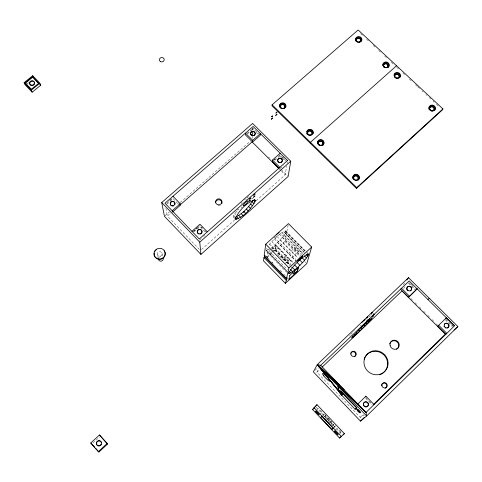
<?xml version="1.0" encoding="UTF-8"?>
<svg xmlns="http://www.w3.org/2000/svg" width="482" height="482" viewBox="0 0 482 482"><rect width="100%" height="100%" fill="white"/><g stroke="black" fill="none" stroke-linecap="round" stroke-linejoin="round"><path stroke-width="0.36" stroke-dasharray="2.41 1.81" d="M252.194 129.983L252.285 128.531M252.357 138.232L252.448 136.755M252.875 130.128L252.972 128.652M274.903 160.241L279.885 155.825L280.066 154.541M267.896 258.051L266.847 256.984L267.48 252.622L270.137 250.212M256.147 200.777L285.217 174.846L286.615 166.26M287.079 163.392L287.314 161.964M272.601 251.749L275.216 249.369L275.975 244.898L293.646 262.901M272.294 249.417L272.541 248.025L289.688 265.528M271.926 251.508L275.324 248.417L275.981 244.904L270.667 249.73M267.335 257.376L284.904 241.386L288.152 225.028M233.957 217.442L233.529 216.798L233.782 215.526L236.246 211.478L238.289 208.971L239.217 209.917M349.938 335.574L349.739 336.038L350.233 335.827M271.258 247.881C276.801 243.308 282.53 238.355 285.868 231.884L285.838 231.077L285.133 230.926C278.072 234.282 272.698 240.476 267.793 246.416M369.766 316.764L370.031 316.234M364.41 415.598L362.85 415.171L360.247 417.418L316.885 372.14L318.97 368.423M248.573 196.433L247.64 197.367M403.356 284.904L404.645 283.103M403.639 288.604L405.772 285.657M326.212 416.05L324.139 413.869L323.012 415.243L334.267 427.112L335.532 425.871L333.978 424.238M324.663 416.55L325.422 415.653L333.833 424.522L333.008 425.353L324.663 416.55L326.025 415.068M350.818 334.466L354.36 330.61M360.247 417.418L363.458 414.273M334.9 430.402L337.388 427.974A2.705 0.38 46.5 0 0 337.382 428.106M339.623 433.36L341.117 431.902M333.008 425.353L333.61 424.775L325.26 415.972M333.128 428.209L335.532 425.871M319.783 414.442L322.271 412.032M322.699 415.261L324.139 413.869M316.096 410.55L318.584 408.152M314.981 370.333L318.241 367.224M316.885 372.14L319.608 369.537M284.868 263.768L288.278 260.642A2.609 0.566 47.5 0 0 286.013 257.442A2.609 0.566 47.5 0 0 285.266 258.075A2.609 0.566 47.5 0 0 288.278 260.642M288.338 260.605L298.298 251.483M92.936 443.006L99.431 437.047M282.325 259.027L284.76 256.798M284.748 256.876L294.701 247.772M266.847 256.984L272.077 252.225M201.494 249.531L234.927 219.708M199.409 240.277L201.542 238.379M203.669 236.487L204.736 235.541M280.181 168.459L283.458 165.543M193.469 231.209L195.077 229.787M195.614 229.312L197.216 227.89M197.753 227.414L198.825 226.468M273.951 159.958L275.065 158.97M193.155 231.709L200.072 225.588M273.939 160.193L276.12 158.259M278.307 156.325L279.946 154.873L285.712 160.584M194.119 231.782L199.994 226.582L205.38 232.167M165.013 215.809L169.537 211.851M178.027 204.428L179.72 202.946M180.286 202.452L250.429 141.106M199.349 249.453L167.375 216.075L170.767 213.11M169.718 200.367L172.393 198.03M166.82 203.302L172.67 198.204M246.995 133.418L251.363 129.616M251.905 129.14L253.002 128.188L258.671 133.809M166.712 204.296L173.116 198.717L178.334 204.127M247.399 133.948L252.936 129.122L253.984 130.158M27.149 83.868L28.866 82.482M368.513 317.192L369.61 316.379M270.113 248.742L266.841 250.507L266.07 250.423L265.974 249.676L287.64 271.848M251.026 198.349L252.098 197.927L253.02 198.861M277.349 254.532L279.036 255.966M279.602 256.442L289.718 265.034M360.614 33.632L363.35 36.18M366.633 39.241L368.82 41.277M373.201 45.356L375.388 47.399M378.671 50.459L381.407 53.008M384.69 56.069L386.877 58.105M391.257 62.184L393.993 64.733M396.734 67.287L399.488 69.854M402.789 72.933L404.988 74.981M409.393 79.09L412.146 81.651M415.448 84.73L417.105 86.272M417.653 86.784L419.852 88.833M422.057 90.887L423.16 91.911M425.913 94.478L427.01 95.502M429.215 97.557L430.866 99.093M433.071 101.148L434.168 102.172M436.373 104.226L438.024 105.763M282.735 157.186L284.338 158.771M410.586 283.802L412.706 285.904M451.7 324.519L453.213 326.019M408.893 282.597L415.755 289.393M445.886 319.241L452.459 325.748M256.075 132.237L257.647 133.791M279.885 155.825L281.482 157.409M282.012 157.933L285.205 161.096M408.344 283.103L410.995 285.724M411.526 286.254L415.231 289.923M445.374 319.789L447.886 322.277M448.387 322.777L452.405 326.754M410.851 298.539L412.441 300.117M415.092 302.756L416.677 304.335M419.328 306.974L420.919 308.552M423.57 311.191L425.16 312.77M427.805 315.409L429.396 316.987M432.047 319.626L433.637 321.205M436.288 323.844L437.349 324.898M268.522 156.987L269.583 158.042M281.241 169.64L287.603 175.966M279.343 169.001L280.946 170.598M281.482 171.128L285.217 174.846M372.797 312.969L374.303 314.493M281.904 232.607L302.792 253.665M279.596 234.336L300.515 255.454M371.417 314.318L372.923 315.843M370.55 315.62L372.05 317.132M285.838 231.077L308.607 254.104M285.133 230.926L305.377 251.405M285.868 231.884L304.865 251.098M304.094 251.99L283.79 231.444L302.919 253.508M285.23 233.288L304.154 252.448M247.332 197.469L248.266 198.415M366.892 318.632L368.399 320.156M283.964 235.192L302.31 253.779M366.037 319.928L367.531 321.44M279.433 232.559L301.551 254.978M277.03 236.517L297.96 257.671M274.385 238.994L296.876 261.762M282.169 237.451L300.461 256.014M284.904 241.386L300.009 256.713M304.696 261.473L305.739 262.527M279.958 239.934L297.695 257.954M274.409 237.53L295.954 259.437M360.44 325.067L361.94 326.591M271.842 241.59L292.743 262.78M269.595 244.127L290.447 265.299M277.481 242.464L295.719 261.015M241.169 206.844L242.091 207.79M274.903 244.88L292.616 262.919M275.324 248.417L291.086 264.491M275.216 249.369L290.369 264.829M272.396 247.019L290.11 265.094M290.212 266.058L291.767 267.649M236.246 211.478L237.168 212.417M234.71 213.713L235.632 214.653M266.558 248.314L287.567 269.721M233.782 215.526L235.162 216.936M266.841 250.507L287.29 271.432M233.529 216.798L234.445 217.731M266.07 250.423L287.115 271.956M267.48 252.622L286.663 272.264M265.449 255.472L267.004 257.063M267.522 257.599L269.601 259.726M272.191 262.383L273.228 263.443M281.524 271.944L279.97 270.354L281.482 271.981M283.597 274.071L285.675 276.198M271.553 261.804L272.595 262.871M201.536 227.106L202.512 228.119M201.374 227.046L202.356 228.064M204.814 230.607L206.29 232.137M365.748 397.403L368.766 400.536M369.272 401.06L371.285 403.151M365.742 398.415L371.767 404.663M328.278 418.231L331.905 422.051M316.078 407.224L342.069 434.631M157.295 254.52L157.506 255.092A2.434 2.338 -14.3 0 0 161.976 254.677L162.091 254.074A2.434 2.338 -14.3 0 0 159.482 251.664A2.434 2.338 -14.3 0 0 157.295 254.52L158.168 258.015M162.042 253.466L162.856 256.972M165.898 208.236L167.375 216.075M321.56 411.676A2.681 0.374 46.7 0 1 319.307 409.381A2.681 0.374 46.7 0 1 318.704 408.134M321.548 410.803A2.681 0.374 46.7 0 1 321.892 411.254M340.979 431.896A2.705 0.38 46.5 0 1 339.22 430.444A2.705 0.38 46.5 0 1 337.502 428.365M340.009 430.197A2.705 0.38 46.5 0 1 340.431 430.697M220.232 205.41A3.145 2.988 -1.3 0 1 217.834 205.627M245.645 199.09A3.501 0.759 -44.6 0 1 246.29 199.524M241.283 203.735A3.501 0.759 -44.6 0 1 242.036 202.326M244.507 199.843A3.501 0.759 -44.6 0 1 245.121 199.397M158.855 257.671A2.386 2.296 -14.6 0 1 162.157 256.942M277.379 235.439A3.537 0.603 -44.5 0 1 275.469 237.078M274.975 237.391A3.537 0.603 -44.5 0 1 274.613 237.542M295.05 248.742A2.597 0.596 47.4 0 0 298.171 251.58A2.597 0.596 47.4 0 0 296.273 248.561A2.597 0.596 47.4 0 0 295.05 248.742"/><path stroke-width="0.72" d="M243.308 211.839L243.29 212.249L244.404 211.255M338.262 389.932L339.798 392.149L341.877 393.698L340.346 391.474L338.262 389.932L338.069 386.203L365.989 412.459L366.651 415.996L360.482 421.141L313.354 371.881L317.289 364.561L408.501 277.68L457.9 326.561L366.651 415.996L317.289 364.561L320.705 365.326L365.989 412.459L454.502 325.808L446.38 317.765L437.722 326.206L445.808 334.243L446.808 333.339L438.686 325.26L437.722 326.206M252.496 136.02L252.779 131.604M252.58 142.027L252.695 140.34L260.364 133.622L260.22 135.34L252.58 142.027L245.362 134.846L245.44 133.128L252.695 140.34M308.558 254.839L308.607 254.104L307.974 254.026C300.202 258.551 293.484 265.329 288.67 272.902L288.694 273.571L289.387 273.577C297.002 268.926 303.702 262.322 308.558 254.839L307.498 253.767M356.71 409.158C365.314 415.418 355.885 412.7 356.849 407.639L343.208 393.42L338.985 390.239M272.107 104.829L272.005 105.793L356.463 188.414L442.428 109.872L442.916 108.914L358.162 29.974L272.107 104.829L356.758 187.618L356.463 188.414M280.175 153.234L272.499 160.03L272.3 161.645L279.114 168.423M285.356 283.338L306.781 263.588L311.685 247.049L288.435 223.606L265.733 244.181L264.196 255.605L286.495 278.469L287.23 277.795L285.356 283.338L263.491 260.876L263.955 257.527L264.666 256.882L264.841 255.587M290.754 161.211L288.134 176.49L200.916 254.406L164.446 216.304L161.723 202.548L252.604 123.464L290.754 161.211L199.765 242.169L200.916 254.406M221.768 203.639L221.907 202.874A3.145 2.988 -1.3 0 0 218.882 199.777A3.145 2.988 -1.3 0 0 215.617 202.657M310.257 143.208L310.45 142.317L396.559 65.739M286.495 278.469L288.965 267.914L311.685 247.049M254.99 201.844L255.315 200.536L254.96 199.831C246.459 202.506 238.909 210.544 235.361 218.671L235.782 219.304C244.097 216.804 250.465 209.037 254.99 201.844L253.164 199.994C249.073 207.121 242.874 213.375 235.584 217.195M292.417 272.438L293.99 274.047L294.888 270.83M298.328 267.667L297.388 270.92L293.99 274.047M312.607 409.543L316.963 404.699L344.413 433.619L339.611 438.066L312.607 409.543L316.963 404.699M406.79 280.09L408.501 277.68M366.453 318.024L367.7 316.873M408.622 297.255L417.135 288.82L408.622 297.255L400.711 289.381L401.494 288.284L409.447 296.189M364.85 319.885L365.121 319.488L361.687 322.579M370.791 319.903L372.002 318.222C364.567 323.946 357.626 330.76 351.697 338.039L357.186 333.532L369.254 321.602L370.791 319.903L369.815 318.915M320.644 417.539L321.741 416.189L333.128 428.209L331.899 429.426L320.644 417.539L322.066 416.159M371.086 313.589L371.387 313.276M367.471 317.126L366.627 317.939M371.815 312.999L372.291 312.463L371.568 313.101M365.272 396.8L365.916 396.168L374.038 404.579M445.386 318.741L446.38 317.765M373.092 404.85L445.326 334.147L401.934 290.965L322.331 366.941M339.611 438.066L341.093 436.62M360.482 421.141L364.235 417.46M357.349 410.363L358.271 409.465M357.752 410.851L358.674 409.953M358.216 411.357L359.138 410.453M358.698 411.839L359.62 410.935M359.596 412.616L360.524 411.712M357.795 404.091L365.916 396.168M331.899 429.426L333.321 428.034M355.156 409.266L356.529 407.923L343.076 393.896L341.702 395.228L355.156 409.266L356.849 407.639M339.34 391.655L340.268 390.763M339.798 392.149L340.726 391.257M340.274 392.625L341.202 391.733M340.738 393.047L341.66 392.155M341.154 393.384L342.081 392.493M320.705 365.326L409.188 280.946L427.962 299.539L429.299 298.25M339.75 390.131L338.828 391.023L341.702 395.228L343.208 393.42L339.4 390.577M98.31 451.646L107.07 443.579L107.637 443.994L98.918 452.026L98.31 451.646L90.737 443L99.491 434.975L107.637 443.994M356.758 187.618L442.916 108.914M454.026 330.013L457.9 326.561M191.938 231.318L199.952 224.226L207.308 231.842M172.966 196.264L180.196 203.759L172.188 210.767L172.429 212.182M179.804 205.199L252.116 141.913L278.813 168.471M172.96 211.719L180.407 205.205L180.196 203.759M343.033 434.782L344.413 433.619M32.149 92.201L31.258 90.188L39.855 83.199L32.698 75.728L24.1 82.681L25.022 84.724L32.149 92.201L40.705 85.242L39.855 83.199M25.088 82.753L32.559 76.704L38.789 83.205L31.306 89.278L25.088 82.753L26.841 84.826M25.287 83.193L32.752 77.15L32.559 76.704M90.737 443L94.677 447.188M339.226 390.432L338.641 390.01L338.069 386.203M339.473 384.847L317.289 364.561L341.702 395.228L338.713 390.878L317.289 364.561L344.202 389.775M427.962 299.539L454.496 325.814M272.499 160.03L279.867 167.356M254.4 199.608L255.315 200.536M306.257 254.58L307.835 256.177M252.2 201.825L254.02 203.669M304.407 255.9L306.504 258.027M368.278 320.62L369.254 321.602M250.658 204.043L252.472 205.88M302.027 257.605L304.642 260.256M366.254 322.753L367.224 323.741M248.64 206.501L250.447 208.338M299.78 260.069L302.389 262.72M363.874 325.181L364.838 326.163M246.278 209.031L248.085 210.869M297.28 262.606L299.888 265.257M361.295 327.73L362.259 328.712M243.735 211.471L245.543 213.315M294.695 265.046L297.304 267.697M358.204 329.748L359.65 331.224M241.181 213.665L242.988 215.508M292.194 267.221L294.803 269.878M356.222 332.544L357.186 333.532M238.771 215.46L240.584 217.31M265.733 244.181L288.965 267.914M290.465 269.534L292.556 271.661M354.059 334.496L355.029 335.484M236.674 216.743L238.488 218.599M289.14 271.324L290.706 272.926M352.354 335.954L353.324 336.948M235.487 217.882L236.849 219.28M288.338 272.505L289.387 273.577M234.873 218.376L235.782 219.304M264.666 256.882L286.808 279.584M263.955 257.527L286.097 280.241M357.867 404.012L365.989 412.459L317.289 364.561L338.713 390.878M161.723 202.548L199.765 242.169M39.687 84.181L40.705 85.242M32.752 77.15L38.97 83.645M28.39 86.453L30.981 89.17M24.1 82.681L31.258 90.188M313.957 407.597L341.407 436.565M99.491 434.975L107.07 443.579M95.617 448.26L98.918 452.026M32.698 75.728L33.282 77.108M353.824 179.171A2.344 2.187 16.3 0 1 354.674 176.201A2.344 2.187 16.3 0 1 357.861 177.111A2.344 2.187 16.3 0 1 357.011 180.087M356.451 180.286A2.344 2.187 16.3 0 1 355.24 180.244M429.799 107.848A2.302 2.085 18.2 0 1 433.149 107.341A2.302 2.085 18.2 0 1 433.457 110.511M432.993 110.83A2.302 2.085 18.2 0 1 431.263 110.981M430.709 110.752A2.302 2.085 18.2 0 1 430.227 110.402M429.854 109.956A2.302 2.085 18.2 0 1 429.613 109.438M394.734 76.825A2.271 2.055 14.3 0 1 396.294 74.349A2.271 2.055 14.3 0 1 399.084 75.897A2.271 2.055 14.3 0 1 397.523 78.373M396.349 78.337A2.271 2.055 14.3 0 1 395.8 78.114M395.33 77.765A2.271 2.055 14.3 0 1 394.963 77.325M318.349 142.817A2.314 2.151 10.8 0 1 321.994 141.792A2.314 2.151 10.8 0 1 321.711 145.353M318.927 144.919A2.314 2.151 10.8 0 1 318.337 143.931M352.794 178.533A3.284 3.067 16.2 0 1 356.794 174.9A3.284 3.067 16.2 0 1 358.265 180.099M317.548 143.895A3.241 3.013 10.8 0 1 321.416 140.214A3.241 3.013 10.8 0 1 322.988 145.269M393.981 75.138A3.187 2.874 14.3 0 1 398.222 73.354A3.187 2.874 14.3 0 1 399.813 77.524M428.902 109.281A3.229 2.922 18.2 0 1 432.318 105.709A3.229 2.922 18.2 0 1 434.782 110.185M101.413 444.127A2.591 2.488 -58.1 0 1 97.448 445.428A2.591 2.488 -58.1 0 1 97.738 441.235A2.591 2.488 -58.1 0 1 101.503 442.801M406.826 289.314A2.44 2.302 31.9 0 1 408.278 286.561A2.44 2.302 31.9 0 1 411.297 287.875A2.44 2.302 31.9 0 1 410.375 290.857M407.971 290.773A2.44 2.302 31.9 0 1 407.079 289.887M444.241 324.47A2.488 2.332 38.1 0 1 448.266 324.35A2.488 2.332 38.1 0 1 447.073 328.073M445.814 328.025A2.488 2.332 38.1 0 1 445.223 327.766M444.308 326.862A2.488 2.332 38.1 0 1 444.049 326.278M277.722 161.115A2.314 2.169 6.8 0 1 280.614 158.554A2.314 2.169 6.8 0 1 281.572 162.217M281.084 162.548A2.314 2.169 6.8 0 1 280.524 162.747M279.325 162.705A2.314 2.169 6.8 0 1 278.771 162.47M278.301 162.109A2.314 2.169 6.8 0 1 277.945 161.645M252.225 135.791A2.296 2.133 3.1 0 1 250.923 132.616A2.296 2.133 3.1 0 1 254.544 132.291A2.296 2.133 3.1 0 1 253.966 135.635M170.538 204.862A2.344 2.223 -8.5 0 1 172.442 201.597A2.344 2.223 -8.5 0 1 174.858 204.464M173.695 205.784A2.344 2.223 -8.5 0 1 170.887 205.332M307.588 133.677A2.302 2.139 9.3 0 1 310.438 131.152A2.302 2.139 9.3 0 1 311.426 134.761M310.944 135.087A2.302 2.139 9.3 0 1 310.384 135.285M309.197 135.243A2.302 2.139 9.3 0 1 308.643 135.014M308.173 134.653A2.302 2.139 9.3 0 1 307.811 134.201M280.958 108.131A2.283 2.103 5.8 0 1 281.331 104.931A2.283 2.103 5.8 0 1 284.687 105.877A2.283 2.103 5.8 0 1 283.151 108.751M281.97 108.715A2.283 2.103 5.8 0 1 281.422 108.486M384.1 67.311A2.265 2.042 13.2 0 1 384.214 64.293A2.265 2.042 13.2 0 1 387.51 64.799A2.265 2.042 13.2 0 1 386.829 67.727M357.385 42.169A2.241 2.012 10.4 0 1 356.782 39.102A2.241 2.012 10.4 0 1 360.205 39.217A2.241 2.012 10.4 0 1 359.62 42.241M383.088 63.986A3.169 2.862 13.1 0 1 387.733 63.299A3.169 2.862 13.1 0 1 388.088 67.619M382.678 65.407A3.169 2.862 13.1 0 1 382.78 64.666M355.722 41.078A3.139 2.82 10.4 0 1 358.56 37.241A3.139 2.82 10.4 0 1 361.506 41.217M279.542 107.01A3.199 2.946 5.8 0 1 282.711 103.401A3.199 2.946 5.8 0 1 285.718 107.215M307.022 134.177A3.229 2.994 9.3 0 1 306.739 133.436M306.817 131.887A3.229 2.994 9.3 0 1 310.866 130.032A3.229 2.994 9.3 0 1 312.957 133.845M197.903 233.415A2.362 2.265 -5.3 0 1 198.379 229.968A2.362 2.265 -5.3 0 1 201.831 230.986A2.362 2.265 -5.3 0 1 200.163 234.077M198.939 234.041A2.362 2.265 -5.3 0 1 198.379 233.794M389.649 343.931A4.718 4.495 39.6 0 1 396.903 341.738A4.718 4.495 39.6 0 1 396.499 349.323M350.709 353.33A2.687 2.597 40.2 0 1 354.752 352.33A2.687 2.597 40.2 0 1 354.824 356.505M381.973 384.034A2.735 2.621 46.8 0 1 386.215 384.184A2.735 2.621 46.8 0 1 385.154 388.257M381.455 385.299A2.735 2.621 46.8 0 1 381.63 384.63M364.103 359.211A12.267 11.761 42.5 0 1 383.991 355.035A12.267 11.761 42.5 0 1 379.479 374.773M327.844 377.533A5.266 0.88 46.6 0 1 325.181 374.586M164.296 250.845A5.627 5.404 -14.3 0 1 160.819 259.274A5.627 5.404 -14.3 0 1 154.156 253.086M154.614 251.737A5.627 5.404 -14.3 0 1 156.505 249.58M163.187 258.376A2.386 2.296 -14.6 0 1 163.235 258.973L163.121 259.569A2.386 2.296 -14.6 0 1 158.729 259.973L158.524 259.406A2.386 2.296 -14.6 0 1 158.476 258.81M276.463 234.644A3.537 0.603 -44.5 0 1 278.873 232.692M249.055 201.223L250.393 200.024L249.055 201.223M271.36 119.193L272.607 118.012L271.36 119.193M253.556 197.198L254.894 196.011L253.556 197.198M275.68 115.397L276.957 114.282L275.68 115.397M221.895 201.946L221.756 202.717A3.157 3 -1.3 0 1 215.948 203.241L215.665 202.512A3.157 3 -1.3 0 1 218.448 198.855A3.157 3 -1.3 0 1 221.895 201.946M289.778 275.445L288.796 279.476L297.165 271.758L298.28 267.618L289.778 275.445M271.637 116.777C272.884 117.03 273.155 114.397 271.637 116.777M249.212 199.211L250.526 198.048L249.212 199.211M275.975 112.987C277.162 113.3 277.53 110.595 275.975 112.987M253.737 195.186L255.044 194.029L253.737 195.186M368.405 320.132L369.778 318.807L368.405 320.132M361.982 326.483L367.121 321.524L361.982 326.483M372.935 315.812L374.303 314.493L372.935 315.812M367.567 321.392L368.911 320.108L367.567 321.392M372.08 317.078L373.417 315.806L372.08 317.078M287.543 160.53L199.289 238.97L164.958 203.241L253.11 126.447L287.543 160.53M372.749 351.065L369.863 352.179A12.303 11.791 42.4 0 0 369.23 372.417A12.303 11.791 42.4 0 0 387.944 365.199A12.303 11.791 42.4 0 0 372.749 351.065M160.265 61.413A2.404 2.187 -5.4 0 0 164.175 60.033A2.404 2.187 -5.4 0 0 160.97 57.665A2.404 2.187 -5.4 0 0 160.265 61.413M315.975 411.803A2.681 0.368 46.7 0 0 319.162 414.93A2.681 0.368 46.7 0 0 317.186 412.188A2.681 0.368 46.7 0 0 315.975 411.803M335.098 432.077A2.711 0.368 46.5 0 0 338.129 434.818A2.711 0.368 46.5 0 0 335.574 431.655A2.711 0.368 46.5 0 0 335.098 432.077M353.933 178.876A2.344 2.187 16.2 0 0 357.975 179.009A2.344 2.187 16.2 0 0 355.945 175.641A2.344 2.187 16.2 0 0 353.933 178.876M430.022 109.607A2.308 2.091 18.2 0 0 433.981 109.739A2.308 2.091 18.2 0 0 431.92 106.51A2.308 2.091 18.2 0 0 430.022 109.607M395.469 77.397A2.277 2.055 14.3 0 0 399.241 76.596A2.277 2.055 14.3 0 0 396.433 73.975A2.277 2.055 14.3 0 0 395.469 77.397M319.006 144.6A2.314 2.151 10.8 0 0 322.874 143.757A2.314 2.151 10.8 0 0 320.072 141.027A2.314 2.151 10.8 0 0 319.006 144.6M353.312 178.774A3.29 3.067 16.2 0 0 358.976 178.961A3.29 3.067 16.2 0 0 356.132 174.243A3.29 3.067 16.2 0 0 353.312 178.774M318.554 144.696A3.247 3.013 10.8 0 0 323.934 143.353A3.247 3.013 10.8 0 0 319.873 139.641A3.247 3.013 10.8 0 0 318.554 144.696M395.077 77.319A3.187 2.88 14.3 0 0 400.361 76.192A3.187 2.88 14.3 0 0 396.427 72.517A3.187 2.88 14.3 0 0 395.077 77.319M429.528 109.402A3.235 2.928 18.2 0 0 435.077 109.583A3.235 2.928 18.2 0 0 432.191 105.058A3.235 2.928 18.2 0 0 429.528 109.402M100.003 445.555A2.591 2.488 -58 0 0 100.316 441.114A2.591 2.488 -58 0 0 96.388 443.205A2.591 2.488 -58 0 0 100.003 445.555M407.001 289.079A2.44 2.308 31.9 0 0 411.044 290.266A2.44 2.308 31.9 0 0 409.899 286.308A2.44 2.308 31.9 0 0 407.001 289.079M363.464 404.211A2.543 2.446 50.9 0 0 367.206 406.507A2.543 2.446 50.9 0 0 367.188 402.169A2.543 2.446 50.9 0 0 363.464 404.211M363.332 404.338A2.543 2.446 50.9 0 0 367.061 406.639A2.543 2.446 50.9 0 0 367.043 402.301A2.543 2.446 50.9 0 0 363.332 404.338M444.265 326.073A2.488 2.338 38.1 0 0 448.362 327.29A2.488 2.338 38.1 0 0 447.157 323.247A2.488 2.338 38.1 0 0 444.265 326.073M278.349 161.765A2.314 2.169 6.8 0 0 282.241 160.916A2.314 2.169 6.8 0 0 279.464 158.162A2.314 2.169 6.8 0 0 278.349 161.765M251.236 134.833A2.296 2.139 3.1 0 0 255.105 134.002A2.296 2.139 3.1 0 0 252.369 131.297A2.296 2.139 3.1 0 0 251.236 134.833M171.303 205.392A2.35 2.229 -8.5 0 0 174.918 203.579A2.35 2.229 -8.5 0 0 171.508 201.536A2.35 2.229 -8.5 0 0 171.303 205.392M244.398 205.398A3.501 0.747 -44.6 0 0 248.248 201.06A3.501 0.747 -44.6 0 0 244.446 203.573A3.501 0.747 -44.6 0 0 244.398 205.398M308.239 134.327A2.308 2.139 9.3 0 0 312.101 133.49A2.308 2.139 9.3 0 0 309.317 130.779A2.308 2.139 9.3 0 0 308.239 134.327M281 107.787A2.283 2.109 5.8 0 0 284.838 106.968A2.283 2.109 5.8 0 0 282.097 104.293A2.283 2.109 5.8 0 0 281 107.787M384.232 66.938A2.265 2.042 13.1 0 0 387.992 66.136A2.265 2.042 13.1 0 0 385.202 63.534A2.265 2.042 13.1 0 0 384.232 66.938M357.029 41.44A2.241 2.012 10.4 0 0 360.765 40.651A2.241 2.012 10.4 0 0 358.018 38.09A2.241 2.012 10.4 0 0 357.029 41.44M383.847 66.817A3.175 2.862 13.1 0 0 389.119 65.697A3.175 2.862 13.1 0 0 385.208 62.045A3.175 2.862 13.1 0 0 383.847 66.817M356.319 41.042A3.145 2.826 10.4 0 0 361.693 40.524A3.145 2.826 10.4 0 0 358.331 36.56A3.145 2.826 10.4 0 0 356.319 41.042M280.422 107.751A3.205 2.952 5.8 0 0 285.802 106.6A3.205 2.952 5.8 0 0 281.958 102.859A3.205 2.952 5.8 0 0 280.422 107.751M307.624 134.261A3.235 2.994 9.3 0 0 313.083 133.267A3.235 2.994 9.3 0 0 309.311 129.339A3.235 2.994 9.3 0 0 307.624 134.261M31.137 85.067A2.452 2.205 -15.8 0 0 34.373 82.44A2.452 2.205 -15.8 0 0 30.42 81.313A2.452 2.205 -15.8 0 0 31.137 85.067M31.33 85.507A2.446 2.205 -15.8 0 0 34.565 82.886A2.446 2.205 -15.8 0 0 30.613 81.759A2.446 2.205 -15.8 0 0 31.33 85.507M198.355 233.505A2.368 2.265 -5.3 0 0 201.982 231.661A2.368 2.265 -5.3 0 0 198.53 229.583A2.368 2.265 -5.3 0 0 198.355 233.505M390.155 345.763A4.73 4.507 39.6 0 0 397.945 348.088A4.73 4.507 39.6 0 0 395.764 340.328A4.73 4.507 39.6 0 0 390.155 345.763M350.914 354.156A2.699 2.603 40.1 0 0 355.198 355.987A2.699 2.603 40.1 0 0 354.523 351.438A2.699 2.603 40.1 0 0 350.914 354.156M381.919 385.564A2.747 2.627 46.7 0 0 386.227 387.498A2.747 2.627 46.7 0 0 385.576 382.859A2.747 2.627 46.7 0 0 381.919 385.564M323.784 375.876A5.266 0.874 46.6 0 0 329.802 381.172A5.266 0.874 46.6 0 0 324.995 374.954A5.266 0.874 46.6 0 0 323.784 375.876M157.162 258.587A5.633 5.41 -14.3 0 0 165.187 253.122A5.633 5.41 -14.3 0 0 156.409 249.242A5.633 5.41 -14.3 0 0 157.162 258.587M298.539 260.545A3.561 0.494 -44.5 0 0 302.612 256.219A3.561 0.494 -44.5 0 0 299.051 258.87A3.561 0.494 -44.5 0 0 298.539 260.545"/></g></svg>
